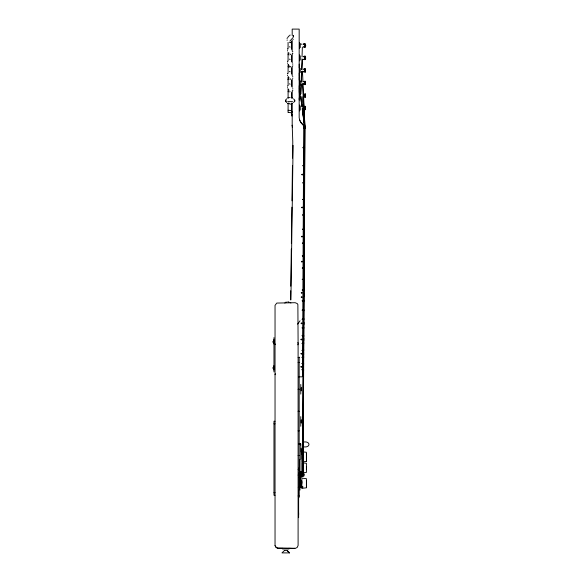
<?xml version="1.0" encoding="UTF-8"?>
<svg xmlns="http://www.w3.org/2000/svg" width="582" height="582" viewBox="0 0 582 582"><rect width="100%" height="100%" fill="white"/><g stroke="black" fill="none" stroke-linecap="round" stroke-linejoin="round"><path stroke-width="0.87" d="M303.251 108.332L305.397 108.317L305.397 109.583M303.251 107.277C303.346 108.092 306.452 108.106 305.397 106.426M303.251 95.426L304.75 95.324M303.251 81.807L303.368 81.64A9.108 6.002 -0.1 0 0 304.75 81.422L305.397 81.487M303.251 44.181L303.368 44.167A9.108 9.108 0 0 0 304.75 43.839L304.75 47.2L303.368 46.866A9.108 9.108 0 0 1 304.75 47.193C306.86 46.233 305.259 42.792 303.251 44.079M305.397 108.317L304.75 108.79A9.108 1.382 0.1 0 0 303.368 108.739L303.251 107.546M305.397 59.189L303.368 59.357A9.108 8.745 0.3 0 1 304.75 59.67C306.598 59.138 305.565 55.159 303.368 56.767M303.637 339.495C303.68 344.297 303.644 334.694 303.688 339.495M302.793 268.098L304.139 268.367M302.8 267.829L304.139 267.567M302.851 256.029L304.19 256.306M302.851 255.76L304.19 255.498M302.938 370.247L302.938 369.439M302.96 364.077L302.967 363.277M302.989 357.646L302.996 356.839M303.018 350.677L303.026 349.869M303.047 343.7L303.055 342.9M303.084 336.2L303.084 335.392M303.113 328.153L303.12 327.346M303.157 319.576L303.157 318.769M303.193 310.73L303.193 309.922M303.229 301.076L303.237 300.268M303.28 290.622L303.28 289.814M303.324 279.898L303.324 279.091M303.375 268.367L303.375 267.56M303.426 256.298L303.426 255.498M303.477 243.436L303.484 242.629M303.542 229.759L303.542 228.959M303.6 215.282L303.608 214.474M303.666 199.735L303.673 198.928M303.739 183.381L303.739 182.573M303.811 166.219L303.819 165.412M303.891 147.988L303.891 147.181M304.604 128.287L304.612 126.68M304.779 128.287L304.742 126.68M304.961 128.287L303.637 97.165M304.961 128.287L305.07 126.68L305.092 128.287M302.567 475.88L304.473 126.68L302.524 108.812M303.287 364.354L302.647 475.014M303.513 319.904L303.942 237.347M303.95 235.535L303.986 229.184M304.095 207.418L304.517 126.68L302.233 108.718M302.916 475.29L304.822 126.68L302.036 96.328M303.077 474.599L304.968 126.68L303.258 97.121M303.826 295.329C303.913 290.527 303.797 300.13 303.877 295.329M303.578 353.74C303.659 348.938 303.542 358.541 303.629 353.74M290.585 299.846L290.716 290.767M290.774 286.22L291.291 248.98M291.371 243.531L291.873 207.199M291.96 200.841L292.455 165.412M292.557 158.151L292.782 141.797L292.193 125.21L292.426 127.211M290.913 299.846L293.102 145.42L292.564 145.413M300.879 485.41L300.472 485.359L300.967 485.337M293.35 35.422L293.306 36.761M300.748 93.833L301.09 83.939M301.149 82.142L301.527 71.353M301.585 69.556L301.963 58.767M302.022 56.971L302.364 47.084M299.694 475.232L299.446 481.67L299.854 482.842M301.105 482.529L301.018 484.195L300.188 484.413L300.261 476.593L301.469 476.643A1.346 1.346 0 0 0 301.571 473.966L300.363 473.915L300.341 474.454L301.949 474.621L302.196 475.734L299.745 476.04L299.475 484.457L300.974 485.221L300.479 485.228M303.433 473.777L303.469 472.708M303.433 475.916L303.469 474.839M300.872 484.464L300.567 484.588M287.544 50.532L287.428 51.012M287.544 62.892L287.428 63.365M287.544 75.245L287.428 75.718M287.544 87.598L287.428 88.078M292.695 51.98L292.804 51.536M292.695 64.34L292.804 63.889M292.695 76.693L292.804 76.249M292.695 89.046L292.804 88.602M300.661 93.833L301.214 83.895M301.316 82.091L301.913 71.251M302.014 69.447L302.567 59.517M272.834 342.187L272.791 341.605M272.834 368.268L272.791 367.686M287.544 48.779L287.428 49.186M287.544 61.139L287.428 61.539M287.544 73.492L287.428 73.899M287.544 85.845L287.428 86.252M292.695 53.74L292.804 53.355M292.695 66.093L292.804 65.708M292.695 78.446L292.804 78.068M292.695 90.799L292.804 90.421M287.173 38.106L287.101 38.594M293.066 39.685L293.132 39.234M298.981 474.068L298.937 475.072M299.497 483.176L300.065 475.167M300.13 481.583L300.559 475.741M300.719 473.603L300.756 473.064M300.559 475.996L299.89 483.278M301.636 483.329L301.731 481.743L301.2 481.7M303.753 475.421L303.833 474.097M287.173 39.932L287.101 40.347M299.141 473.508L299.126 474.039M299.119 475.108L299.068 475.639L299.148 475.108M300.145 475.538L299.519 482.427L299.985 483.657M300.225 476.018L299.519 483.758L299.985 484.995M300.057 482.471L300.632 476.163M300.217 482.005L300.712 476.6L301.913 476.709A1.346 1.346 0 0 0 303.237 475.479L303.186 475.174M303.913 474.745L304.008 473.675M303.913 476.083L304.008 475.014M293.233 36.455L293.35 35.422M288.126 79.669L288.119 79.305M298.631 512.771L298.631 514.743M301.636 483.075L301.534 483.969L300.465 484.588L300.967 484.624L300.312 484.457M288.126 64.66L288.301 64.296M288.126 77.013L288.403 76.577M288.126 89.366L288.403 88.93M297.875 344.842L298.1 343.635A2.954 2.954 0 0 0 297.875 342.5M300.734 444.299L300.698 444.517A1.477 1.099 0 0 0 300.69 444.684L300.756 445.026M300.748 443.877L298.792 443.571M302.531 475.196L302.313 474.083L300.719 473.857L300.756 473.319L301.963 473.413A1.346 1.346 0 0 1 302.858 475.458M303.237 475.479L302.545 476.542L300.647 477.262M302.691 474.505L302.495 473.377L300.909 473.13L300.952 472.591L302.153 472.7A1.346 1.346 0 0 1 303.018 474.759M293.132 37.481L289.974 40.98M275.039 374.706L275.402 373.782M294.776 101.166L294.776 100.177L293.524 98.838M275.039 344.631L275.402 344.049M297.591 324.138L300.057 320.784M303.462 124.992L303.928 125.268M284.853 303.077L285.878 302.123M294.768 101.173L293.524 102.512M300.807 482.296L301.105 480.397L301.643 480.412L301.09 482.885M287.675 37.488L289.305 35.677M300.821 443.986L298.792 443.935M301.098 484.188L301.534 483.715M301.098 483.722L301.782 481.285L301.243 481.234M302.538 475.974L299.279 477.313L300.581 476.469M284.183 550.754L281.972 552.9L289.567 552.9L287.435 550.725M286.7 98.838L285.456 100.169L285.449 101.166M305.201 69.374L305.397 72.037L304.75 72.204A9.108 7.682 0.1 0 0 303.368 71.928L303.251 71.339L305.397 71.462M302.691 475.836L301.963 476.171M300.014 482.493L301.643 482.551L301.512 484.537L300.479 485.032M288.075 97.711L287.697 97.972M292.128 103.654L292.528 103.37M300.152 481.132L301.221 481.139M305.201 82.229L305.397 84.31L304.75 84.441A9.108 6.002 0.1 0 0 303.368 84.223L303.251 83.408L305.397 83.502M303.251 95.623L305.397 95.681M299.279 477.313L302.393 475.909A1.346 1.346 0 0 1 301.767 476.083M288.403 54.097L288.163 54.264A0.873 0.422 0 0 0 288.119 54.381M288.403 66.457L288.163 66.617A0.873 0.422 0 0 0 288.119 66.734M288.403 78.81L288.221 78.905A0.873 0.422 0 0 0 288.119 79.087M303.251 95.062L303.368 96.605A9.108 3.848 0.1 0 1 304.75 96.743L305.397 96.663L305.201 95.324M290.265 35.087L289.807 35.182M289.974 42.733L290.396 42.646M288.403 91.163L288.221 91.258A0.873 0.422 0 0 0 288.119 91.439M288.403 103.516L288.185 103.647A0.873 0.422 0 0 0 288.119 103.8M292.528 101.617L287.697 101.617M294.288 100.744L294.768 100.642M300.465 485.192L301.549 484.588L301.782 482.616L301.243 482.565M302.611 472.839L306.408 472.395L306.408 463.272L301.854 462.734L301.854 472.504M302.916 446.714C310.977 448.511 310.977 440.356 302.916 442.153M292.193 111.853L291.604 111.911L292.193 111.911M303.251 94.502L303.368 94.495A9.108 3.848 -0.1 0 0 304.291 94.415M288.861 97.645L290.112 97.609M291.604 42.297L290.112 42.297A0.909 0.873 0 0 1 289.654 42.18M288.068 52.533L288.068 61.154M303.251 56.752L303.368 56.469A9.108 8.745 -0.3 0 0 304.75 56.156L305.397 56.345L305.397 59.48M288.119 64.886L288.068 73.434M288.068 77.239L288.119 85.678M288.068 89.599L288.119 98.38M299.272 93.833L300.85 93.833M299.97 97.049L300.85 97.049M288.119 103.611L287.697 103.37M291.604 104.069L290.112 104.069A0.909 0.873 0 0 1 289.203 103.196M291.604 110.565L288.126 110.253M288.068 112.071L288.119 102.927M290.92 112.697L288.163 112.428A0.873 0.764 0 0 1 288.119 112.217M291.604 114.538L292.193 114.538M292.193 115.891L291.604 115.891L291.604 103.123M298.1 357.428L299.17 357.428M298.1 362.411L299.17 362.411M298.1 389.278L299.17 389.278M298.1 411.278L299.17 411.278M275.039 421.252L273.969 421.252L273.969 495.253L275.039 495.253M273.969 423.812L275.039 423.812M298.1 430.855L299.17 430.855M298.1 455.553L299.17 455.553M298.1 469.383L299.17 469.383M298.1 475.072L299.17 475.072M299.279 486.625L302.924 486.625M302.924 487.701L298.1 487.701L298.1 343.635M273.969 492.692L275.039 492.692M298.1 495.959L299.17 495.959M294.819 548.266L276.799 547.902M282.263 548.397L277.723 548.397L275.402 546.513M288.621 548.397C291.538 548.018 297.497 549.968 298.1 545.509L298.1 488.007M284.409 550.572L287.021 550.572M304.539 125.617L303.709 125.617L301.221 122.882L299.708 120.198L299.17 117.79L299.17 29.1L292.193 29.1L292.193 35.524M304.655 147.188L302.735 147.712L304.655 147.988M304.582 165.419L302.655 165.681L304.575 166.219M304.502 182.573L302.582 182.835L304.502 183.381M304.437 198.928L302.509 199.459L304.43 199.735M304.371 214.482L302.444 215.005L304.364 215.282M304.306 228.959L302.385 229.221L304.306 229.766M304.248 242.629L302.327 243.16L304.248 243.436M303.207 255.767L302.269 255.76L303.2 256.036M303.149 267.829L302.218 268.091L303.149 268.098M304.088 279.091L302.167 279.353L304.088 279.898M304.044 289.821L302.123 290.076L304.044 290.622M304 300.276L302.08 300.799L304 301.076M303.957 309.922L302.036 310.184L303.957 310.73M303.92 318.776L302 319.3L303.92 319.576M303.884 327.353L301.963 327.877L303.884 328.153M303.848 335.392L301.927 335.654L303.848 336.2M303.819 342.9L301.891 343.431L303.811 343.707M303.789 349.877L301.862 350.4L303.782 350.677M303.76 356.846L301.832 357.37L303.753 357.646M303.731 363.277L301.811 363.539L303.724 364.085M303.702 369.446L301.782 369.701L303.702 370.247M298.501 376.816L301.985 376.83M300.974 485.606L300.137 485.388M300.137 485.752L300.974 485.817L299.854 485.672L300.967 485.73L300.472 485.643M299.854 485.81L300.974 485.89L299.861 486.363L300.967 486.348L300.472 486.166M299.861 486.152L300.974 486.174L299.854 486.108L300.974 486.225L300.479 486.268M300.974 486.312L300.13 486.239M299.854 486.377L300.974 486.45L299.854 486.392M299.854 486.567L300.974 486.632L299.854 486.516L300.974 486.545L300.479 486.516M300.974 486.836L299.854 486.719L300.967 486.617M299.861 486.763L300.967 486.821L300.472 486.683M301.956 44.174L301.018 44.123M300.974 485.199L300.13 485.213M299.854 485.308L300.974 485.41L299.861 485.446L300.959 485.453L300.479 485.366M300.472 485.686L300.974 485.766M300.137 485.992L300.967 485.941L300.479 485.992M300.967 486.057L299.854 485.883M300.472 486.763L300.974 486.799M300.472 484.893L300.974 484.791L300.567 484.85M300.479 484.981L300.974 484.988M300.967 485.119L299.861 485.177M299.497 482.922L299.854 484.275M300.479 484.711L300.974 484.711M300.006 480.259L301.076 480.303M300.472 484.566L300.967 484.588M300.101 481.532L301.17 481.605M300.101 481.787L301.17 481.867M301.2 481.954L301.731 481.998M300.559 485.446L300.945 485.483M285.456 100.642L286.7 101.079M301.92 473.69L302.589 474.141M289.349 46.786L290.12 47.084M289.349 59.138L290.12 59.437M289.349 71.491L290.12 71.79M289.349 83.844L290.12 84.143M292.528 97.972L292.149 97.711M288.737 54.672L289.101 54.919M288.737 67.025L289.101 67.272M288.737 79.378L289.101 79.625M288.737 91.738L289.101 91.985M303.644 125.101L302.48 124.242A9.821 9.821 0 0 1 300.203 121.332L299.592 119.79M288.737 52.846L289.101 53.166M288.737 65.199L289.101 65.519M288.737 77.559L289.101 77.872M288.737 89.912L289.101 90.232M303.491 124.948L302.48 124.242L303.709 125.617L302.509 373.477C301.891 374.859 304.488 378.315 302.611 375.397M290.12 54.002L290.891 54.708M290.12 66.363L290.891 67.068M290.12 78.716L290.891 79.421M286.7 102.512L285.456 101.173M287.355 550.754L289.458 552.9M302.233 472.788L300.341 472.315L300.363 471.776L301.571 471.827A1.346 1.346 0 0 1 302.72 473.21L302.611 472.671M290.462 302.531L290.891 303.055M276.006 547.436L275.039 545.589M299.497 483.569L299.861 484.1M302.924 375.87L303.462 376.765M302.233 473.595L302.32 474.003M302.233 474.33L302.32 474.737M302.611 474.81L302.72 475.349M302.975 474.294L303.062 474.832M303.149 473.603L303.237 474.148M300.661 97.049L302.051 106.928L300.748 97.049M302.298 108.718L304.822 126.68M302.48 83.684L303.098 94.43M302.465 71.222L302.953 81.96M303.033 83.75L303.52 94.48M306.481 453.764L306.481 460.333M306.481 466.829L306.481 469.558M306.481 480.426L306.481 486.894M305.397 72.073L305.397 68.938L304.75 68.8A9.108 7.682 -0.1 0 1 303.368 69.083L303.251 69.629M305.397 81.356L305.397 84.506M305.397 93.971L305.397 97.129M305.201 56.156L305.201 59.67M305.201 68.741L305.201 71.63M305.201 81.167L305.201 83.633M305.201 84.048L305.201 84.696M305.201 93.782L305.201 95.768M305.201 96.743L305.201 97.318M305.201 106.237L305.201 107.728M305.201 108.79L305.201 109.78M304.75 56.156L304.75 59.67M304.75 68.741L304.75 71.63M304.75 81.167L304.75 83.633M304.75 84.048L304.75 84.696M304.75 93.782L304.75 95.768M304.75 96.743L304.75 97.318M304.75 106.237L304.75 107.728M304.75 108.79L304.75 109.78M301.854 486.239L301.854 478.157L306.408 478.688L306.408 487.811L301.854 488.349L301.854 487.214M301.476 387.816L301.476 390.74M301.476 419.986L301.476 422.918M301.476 450.061L301.476 453.953M301.207 387.816L301.207 390.74M301.207 419.986L301.207 422.918M301.207 448.162L301.207 452.054M300.778 384.455L300.778 394.101M300.778 416.625L300.778 426.279M300.778 444.83L300.778 459.183M300.13 43.374L300.13 47.659M300.13 55.77L300.13 60.055M300.13 68.363L300.13 72.648M300.13 80.789L300.13 85.074M300.13 93.411L300.13 97.689M300.13 105.873L300.13 110.136M299.977 459.263L299.977 473.137M299.977 476.44L299.977 485.672M299.977 488.553L299.977 490.066M299.701 43.374L299.701 47.659M299.701 55.77L299.701 60.055M299.701 68.363L299.701 72.648M299.701 80.789L299.701 85.074M299.701 93.411L299.701 97.689M299.701 105.873L299.701 110.136M299.432 42.566L299.432 48.466M299.432 54.963L299.432 60.863M299.432 67.556L299.432 73.448M299.432 79.989L299.432 85.874M299.432 92.611L299.432 98.489M299.432 105.073L299.432 110.936M299.439 467.826L299.439 469.965M299.235 64.122L299.235 67.868M299.235 72.976L299.235 76.497M299.235 77.064L299.235 80.127M299.235 85.656L299.235 88.449M299.235 88.66L299.235 92.516M299.235 97.878L299.235 100.111M299.279 467.324L299.279 470.94M299.279 471.886L299.279 486.77M299.279 487.33L299.279 487.701M299.17 357.108L299.17 486.952M299.17 488.007L299.17 497.319M298.631 490.102L298.631 517.682M298.1 342.849L297.875 304.524L297.235 303.564L295.139 302.705L276.799 303.062L275.039 305.361L275.039 545.712M292.193 40.296L292.193 51.151M292.193 53.864L292.193 62.914M292.193 66.53L292.193 75.58M292.193 79.196L292.193 87.336M292.193 90.959L292.193 98.191M292.193 103.065L292.193 125.516M291.604 41.198L291.604 49.31M291.604 55.457L291.604 61.663M291.604 67.81L291.604 74.016M291.604 80.163L291.604 86.376M291.604 92.523L291.604 98.154M289.014 548.266L289.014 548.957L282.532 548.957L282.525 548.266M288.068 42.377L288.068 48.961M273.969 337.611L273.969 371.934M273.809 339.626L273.809 343.918M273.809 365.707L273.809 369.999M289.465 66.748A0.909 0.873 0 0 1 289.319 66.566M290.112 91.716A0.909 0.873 0 0 1 289.872 91.687M286.635 302.291A1.426 1.011 0 0 1 287.159 301.92M288.243 301.818A1.426 1.011 0 0 1 289.108 302.291M301.963 473.151A1.346 1.346 0 0 1 302.953 473.937M305.397 44.036L305.201 47.193L305.397 44.043M303.571 366.26C303.513 373.033 303.549 361.56 303.571 366.26M303.702 323.425C303.753 328.226 303.717 318.623 303.76 323.425M304.022 261.311C303.957 267.996 303.993 256.495 304.022 261.311M304.08 236.132C304.117 240.933 304.16 231.33 304.08 236.132M304.262 206.632C304.197 213.318 304.226 201.808 304.262 206.632M304.342 174.513C304.386 179.314 304.357 169.711 304.401 174.513M303.586 126.672L303.578 128.28L305.281 128.287L305.244 126.68L303.586 126.672M304.459 126.68L304.451 128.287L304.488 126.68M301.731 207.352C302.284 209.193 303.12 206.072 301.731 207.352M301.571 236.459C302.123 238.3 302.967 235.179 301.571 236.459M301.454 261.529C302.007 263.362 302.851 260.241 301.454 261.529M301.28 292.746C301.832 294.587 302.669 291.466 301.28 292.746M301.258 297.06C301.811 298.901 302.655 295.78 301.258 297.06M301.141 323.206C301.694 325.047 302.531 321.926 301.141 323.206M300.974 339.371C301.527 341.212 302.371 338.091 300.974 339.371M301.818 174.447C302.4 176.288 303.258 173.152 301.818 174.447M301.01 353.638C301.592 355.486 302.451 352.343 301.01 353.638M300.909 366.784C301.491 368.624 302.349 365.489 300.909 366.784M306.408 461.402L301.854 461.941L301.854 451.748L306.408 452.279L306.408 461.402M300.974 485.41L300.479 485.403L300.967 485.403"/></g></svg>
